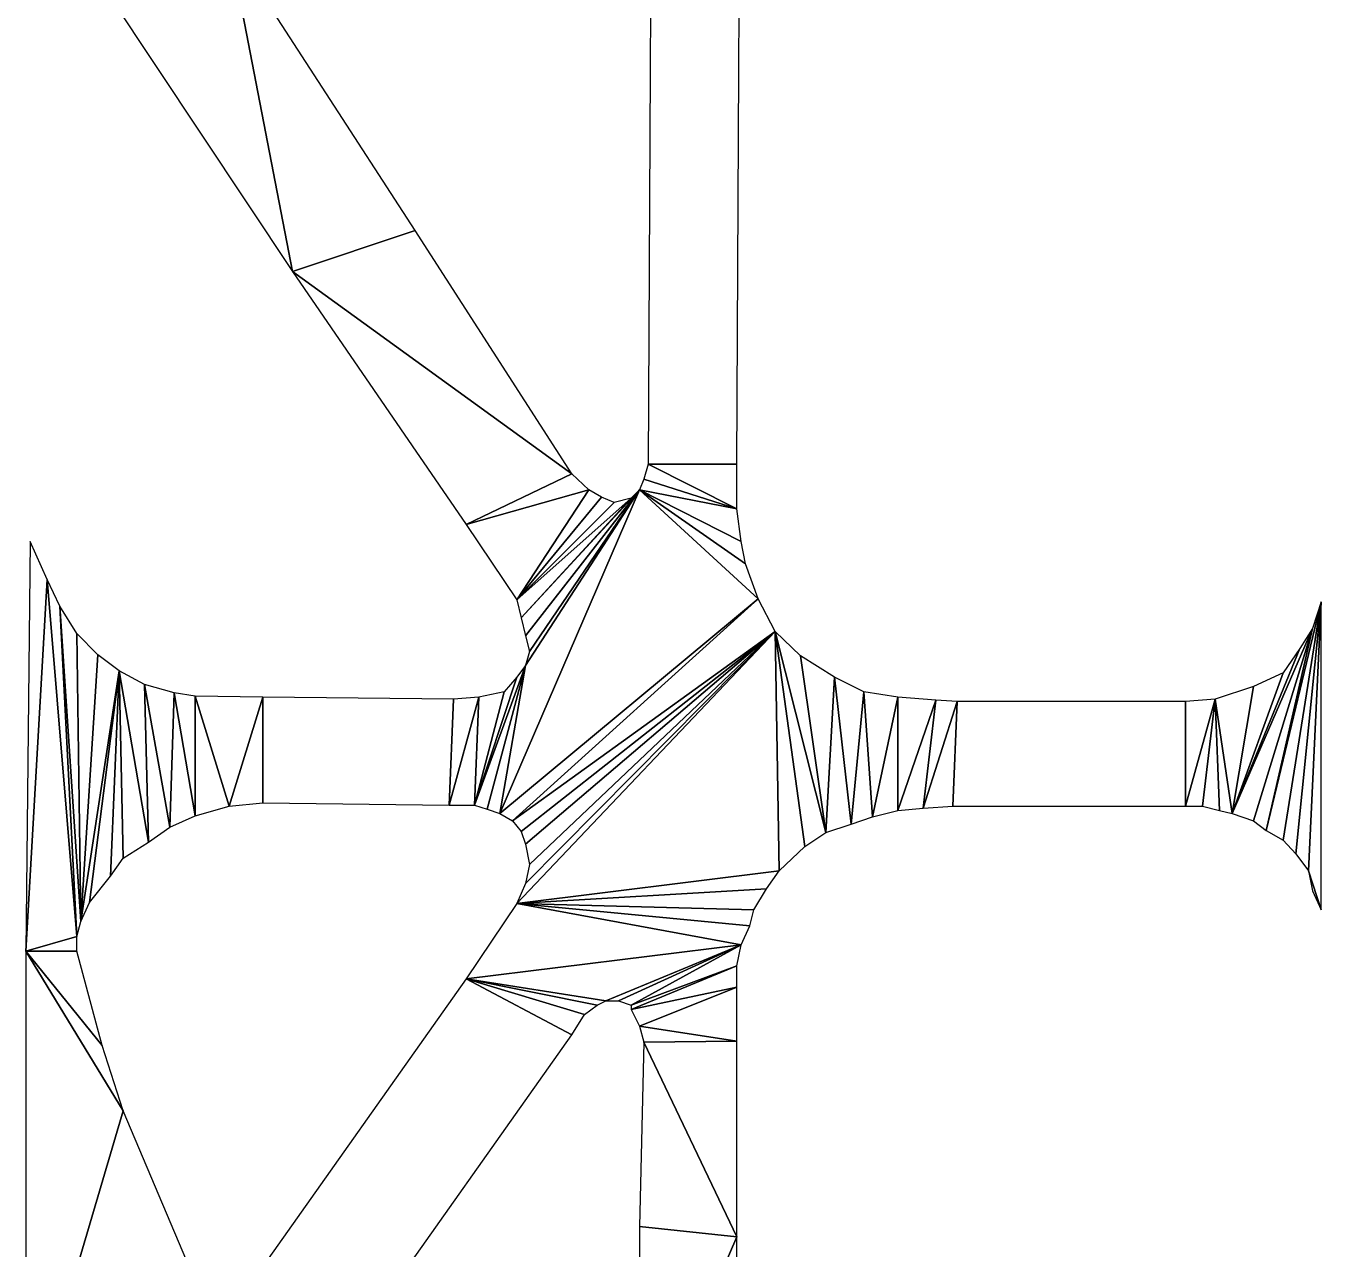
# Model space of a CAD drawing. Extents: x -35426928 to -35396732, y 11996534 to 12011444.
# Drawn here: x -35416556 to -35415332, y 12003022 to 12004177 of the extents above; entities that cross this region are included whole.
import ezdxf

# ---------------------------------------------------------------- set-up
doc = ezdxf.new("R2010")
doc.units = 0

msp = doc.modelspace()

# ---------------------------------------------------------------- linework, layer by layer
at = {"layer": 'mg_to_dxf', "color": 52}
for points in [[(-35415884, 12003763), (-35415880, 12004569), (-35415964, 12004569), (-35415968, 12003763)], [(-35416304, 12003945), (-35416304, 12003945), (-35416364, 12004255), (-35416476, 12004204)], [(-35416304, 12003945), (-35416304, 12003945), (-35416188, 12003984), (-35416364, 12004255)], [(-35416304, 12003945), (-35416304, 12003945), (-35416040, 12003754), (-35416188, 12003984)], [(-35416304, 12003945), (-35416304, 12003945), (-35416140, 12003706), (-35416040, 12003754)], [(-35415884, 12003721), (-35415884, 12003721), (-35415968, 12003763), (-35415972, 12003749)], [(-35415884, 12003721), (-35415884, 12003721), (-35415884, 12003763), (-35415968, 12003763)], [(-35416024, 12003739), (-35416024, 12003739), (-35416040, 12003754), (-35416140, 12003706)], [(-35415976, 12003739), (-35415976, 12003739), (-35415884, 12003721), (-35415972, 12003749)], [(-35416024, 12003739), (-35416024, 12003739), (-35416140, 12003706), (-35416092, 12003635)], [(-35415864, 12003636), (-35415864, 12003636), (-35415976, 12003739), (-35416108, 12003433)], [(-35415976, 12003739), (-35415976, 12003739), (-35416084, 12003573), (-35416108, 12003433)], [(-35416012, 12003732), (-35416012, 12003732), (-35416024, 12003739), (-35416092, 12003635)], [(-35416000, 12003727), (-35416000, 12003727), (-35416012, 12003732), (-35416092, 12003635)], [(-35415976, 12003739), (-35415976, 12003739), (-35415984, 12003731), (-35416088, 12003618)], [(-35415976, 12003739), (-35415976, 12003739), (-35416088, 12003618), (-35416084, 12003601)], [(-35416084, 12003573), (-35416084, 12003573), (-35415976, 12003739), (-35416080, 12003586)], [(-35415976, 12003739), (-35415976, 12003739), (-35416084, 12003601), (-35416080, 12003586)], [(-35415876, 12003669), (-35415876, 12003669), (-35415880, 12003690), (-35415976, 12003739)], [(-35415880, 12003690), (-35415880, 12003690), (-35415884, 12003721), (-35415976, 12003739)], [(-35415976, 12003739), (-35415976, 12003739), (-35415864, 12003636), (-35415876, 12003669)], [(-35415984, 12003731), (-35415984, 12003731), (-35416000, 12003727), (-35416092, 12003635)], [(-35415984, 12003731), (-35415984, 12003731), (-35416092, 12003635), (-35416088, 12003618)], [(-35416556, 12003303), (-35416556, 12003303), (-35416536, 12003654), (-35416552, 12003690)], [(-35416508, 12003317), (-35416508, 12003317), (-35416536, 12003654), (-35416556, 12003303)], [(-35416524, 12003629), (-35416524, 12003629), (-35416536, 12003654), (-35416508, 12003317)], [(-35416108, 12003433), (-35416108, 12003433), (-35416096, 12003426), (-35415864, 12003636)], [(-35415848, 12003605), (-35415848, 12003605), (-35415864, 12003636), (-35416096, 12003426)], [(-35416504, 12003331), (-35416504, 12003331), (-35416524, 12003629), (-35416508, 12003317)], [(-35416508, 12003603), (-35416508, 12003603), (-35416524, 12003629), (-35416504, 12003331)], [(-35415332, 12003633), (-35415332, 12003633), (-35415340, 12003608), (-35415384, 12003417)], [(-35415332, 12003633), (-35415332, 12003633), (-35415384, 12003417), (-35415368, 12003408)], [(-35415332, 12003633), (-35415332, 12003633), (-35415368, 12003408), (-35415356, 12003395)], [(-35415344, 12003379), (-35415344, 12003379), (-35415332, 12003633), (-35415356, 12003395)], [(-35415344, 12003379), (-35415344, 12003379), (-35415332, 12003342), (-35415332, 12003633)], [(-35416504, 12003331), (-35416504, 12003331), (-35416488, 12003583), (-35416508, 12003603)], [(-35415848, 12003605), (-35415848, 12003605), (-35416096, 12003426), (-35416088, 12003416)], [(-35416084, 12003367), (-35416084, 12003367), (-35416092, 12003348), (-35415848, 12003605)], [(-35415848, 12003605), (-35415848, 12003605), (-35416092, 12003348)], [(-35415848, 12003605), (-35415848, 12003605), (-35416092, 12003348), (-35415844, 12003379)], [(-35415848, 12003605), (-35415848, 12003605), (-35416088, 12003416), (-35416084, 12003404)], [(-35415848, 12003605), (-35415848, 12003605), (-35416080, 12003385), (-35416084, 12003367)], [(-35415848, 12003605), (-35415848, 12003605), (-35416084, 12003404), (-35416080, 12003385)], [(-35415848, 12003605), (-35415848, 12003605), (-35415800, 12003415), (-35415824, 12003582)], [(-35415848, 12003605), (-35415848, 12003605), (-35415820, 12003402), (-35415800, 12003415)], [(-35415848, 12003605), (-35415848, 12003605), (-35415844, 12003379), (-35415820, 12003402)], [(-35415340, 12003608), (-35415340, 12003608), (-35415352, 12003589), (-35415416, 12003433)], [(-35415340, 12003608), (-35415340, 12003608), (-35415416, 12003433), (-35415396, 12003426)], [(-35415340, 12003608), (-35415340, 12003608), (-35415396, 12003426), (-35415384, 12003417)], [(-35415352, 12003589), (-35415352, 12003589), (-35415368, 12003566), (-35415416, 12003433)], [(-35416504, 12003331), (-35416504, 12003331), (-35416468, 12003568), (-35416488, 12003583)], [(-35416084, 12003573), (-35416084, 12003573), (-35416092, 12003562), (-35416132, 12003441)], [(-35416084, 12003573), (-35416084, 12003573), (-35416132, 12003441), (-35416120, 12003437)], [(-35416120, 12003437), (-35416120, 12003437), (-35416108, 12003433), (-35416084, 12003573)], [(-35415800, 12003415), (-35415800, 12003415), (-35415792, 12003562), (-35415824, 12003582)], [(-35416496, 12003349), (-35416496, 12003349), (-35416468, 12003568), (-35416504, 12003331)], [(-35416496, 12003349), (-35416496, 12003349), (-35416476, 12003374), (-35416468, 12003568)], [(-35416476, 12003374), (-35416476, 12003374), (-35416464, 12003391), (-35416468, 12003568)], [(-35416464, 12003391), (-35416464, 12003391), (-35416440, 12003406), (-35416468, 12003568)], [(-35416440, 12003406), (-35416440, 12003406), (-35416444, 12003555), (-35416468, 12003568)], [(-35416092, 12003562), (-35416092, 12003562), (-35416104, 12003548), (-35416132, 12003441)], [(-35415800, 12003415), (-35415800, 12003415), (-35415776, 12003423), (-35415792, 12003562)], [(-35415776, 12003423), (-35415776, 12003423), (-35415764, 12003548), (-35415792, 12003562)], [(-35415368, 12003566), (-35415368, 12003566), (-35415396, 12003553), (-35415416, 12003433)], [(-35416440, 12003406), (-35416440, 12003406), (-35416420, 12003420), (-35416444, 12003555)], [(-35416420, 12003420), (-35416420, 12003420), (-35416416, 12003547), (-35416444, 12003555)], [(-35416104, 12003548), (-35416104, 12003548), (-35416128, 12003543), (-35416132, 12003441)], [(-35415776, 12003423), (-35415776, 12003423), (-35415756, 12003430), (-35415764, 12003548)], [(-35415756, 12003430), (-35415756, 12003430), (-35415732, 12003543), (-35415764, 12003548)], [(-35415396, 12003553), (-35415396, 12003553), (-35415432, 12003541), (-35415416, 12003433)], [(-35416420, 12003420), (-35416420, 12003420), (-35416396, 12003431), (-35416416, 12003547)], [(-35416396, 12003431), (-35416396, 12003431), (-35416396, 12003544), (-35416416, 12003547)], [(-35416396, 12003431), (-35416396, 12003431), (-35416364, 12003440), (-35416396, 12003544)], [(-35416364, 12003440), (-35416364, 12003440), (-35416332, 12003543), (-35416396, 12003544)], [(-35416364, 12003440), (-35416364, 12003440), (-35416332, 12003443), (-35416332, 12003543)], [(-35416152, 12003541), (-35416332, 12003543), (-35416332, 12003443), (-35416156, 12003441)], [(-35416128, 12003543), (-35416128, 12003543), (-35416152, 12003541), (-35416156, 12003441)], [(-35416128, 12003543), (-35416128, 12003543), (-35416156, 12003441), (-35416132, 12003441)], [(-35415756, 12003430), (-35415756, 12003430), (-35415732, 12003436), (-35415732, 12003543)], [(-35415732, 12003436), (-35415732, 12003436), (-35415696, 12003540), (-35415732, 12003543)], [(-35415732, 12003436), (-35415732, 12003436), (-35415708, 12003438), (-35415696, 12003540)], [(-35415708, 12003438), (-35415708, 12003438), (-35415676, 12003539), (-35415696, 12003540)], [(-35415708, 12003438), (-35415708, 12003438), (-35415680, 12003440), (-35415676, 12003539)], [(-35415680, 12003440), (-35415460, 12003440), (-35415460, 12003539), (-35415676, 12003539)], [(-35415432, 12003541), (-35415432, 12003541), (-35415460, 12003539), (-35415460, 12003440)], [(-35415432, 12003541), (-35415432, 12003541), (-35415460, 12003440), (-35415444, 12003440)], [(-35415428, 12003436), (-35415428, 12003436), (-35415432, 12003541), (-35415444, 12003440)], [(-35415416, 12003433), (-35415416, 12003433), (-35415432, 12003541), (-35415428, 12003436)], [(-35415844, 12003379), (-35415844, 12003379), (-35416092, 12003348), (-35415856, 12003362)], [(-35415344, 12003379), (-35415344, 12003379), (-35415340, 12003360), (-35415332, 12003342)], [(-35415856, 12003362), (-35415856, 12003362), (-35416092, 12003348), (-35415868, 12003342)], [(-35415880, 12003309), (-35415880, 12003309), (-35416092, 12003348), (-35416140, 12003277)], [(-35415872, 12003327), (-35415872, 12003327), (-35416092, 12003348), (-35415880, 12003309)], [(-35415868, 12003342), (-35415868, 12003342), (-35416092, 12003348), (-35415872, 12003327)], [(-35416508, 12003317), (-35416508, 12003317), (-35416556, 12003303), (-35416508, 12003303)], [(-35416484, 12003214), (-35416484, 12003214), (-35416556, 12003303), (-35416464, 12003152)], [(-35416484, 12003214), (-35416484, 12003214), (-35416508, 12003303), (-35416556, 12003303)], [(-35416556, 12003303), (-35416556, 12003303), (-35416556, 12002840), (-35416464, 12003152)], [(-35416140, 12003277), (-35416140, 12003277), (-35416008, 12003256), (-35415880, 12003309)], [(-35415880, 12003309), (-35415880, 12003309), (-35416008, 12003256), (-35415996, 12003256)], [(-35415996, 12003256), (-35415996, 12003256), (-35415984, 12003252), (-35415880, 12003309)], [(-35415984, 12003252), (-35415984, 12003252), (-35415884, 12003289), (-35415880, 12003309)], [(-35415984, 12003252), (-35415984, 12003252), (-35415984, 12003248), (-35415884, 12003289)], [(-35415984, 12003248), (-35415984, 12003248), (-35415884, 12003269), (-35415884, 12003289)], [(-35416140, 12003277), (-35416340, 12002994), (-35416240, 12002941), (-35416040, 12003224)], [(-35416140, 12003277), (-35416140, 12003277), (-35416016, 12003252), (-35416008, 12003256)], [(-35416140, 12003277), (-35416140, 12003277), (-35416028, 12003243), (-35416016, 12003252)], [(-35416140, 12003277), (-35416140, 12003277), (-35416040, 12003224), (-35416028, 12003243)], [(-35415984, 12003248), (-35415984, 12003248), (-35415976, 12003232), (-35415884, 12003269)], [(-35415976, 12003232), (-35415976, 12003232), (-35415884, 12003218), (-35415884, 12003269)], [(-35415976, 12003232), (-35415976, 12003232), (-35415972, 12003217), (-35415884, 12003218)], [(-35415884, 12003033), (-35415884, 12003033), (-35415884, 12003218), (-35415972, 12003217)], [(-35415884, 12003033), (-35415884, 12003033), (-35415972, 12003217), (-35415976, 12003043)], [(-35416464, 12003152), (-35416464, 12003152), (-35416556, 12002840), (-35416404, 12003010)], [(-35415976, 12002820), (-35415976, 12002820), (-35415884, 12003033), (-35415976, 12003043)], [(-35415884, 12003033), (-35415884, 12003033), (-35415976, 12002820), (-35415884, 12002819)]]:
    msp.add_3dface(points, dxfattribs=at)

doc.saveas('drawing.dxf')
